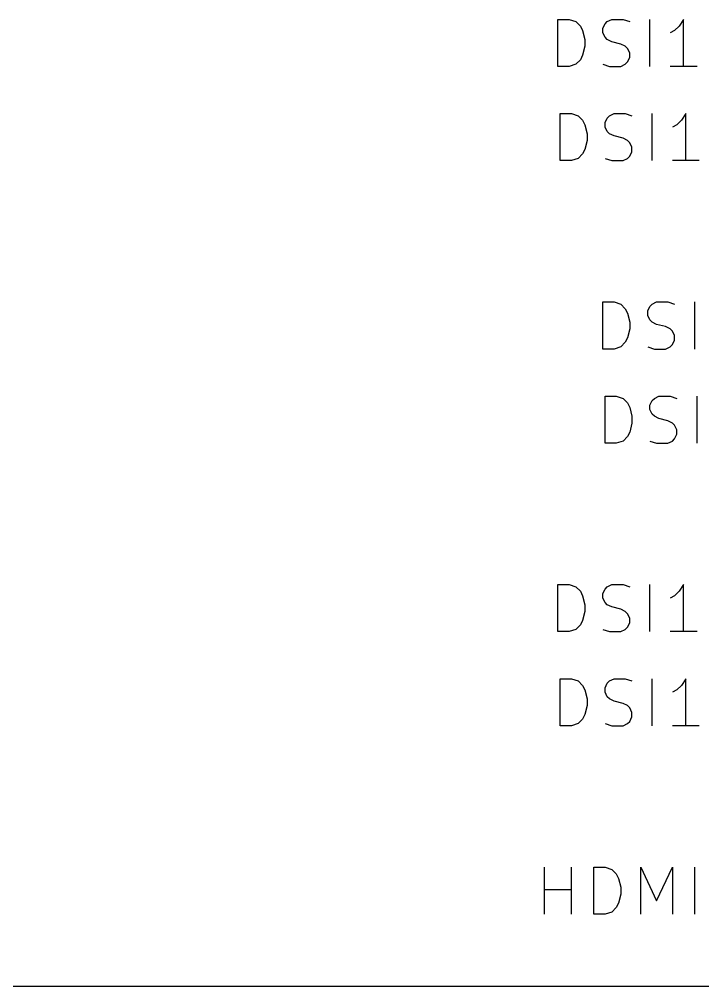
# Model space of a CAD drawing. Extents: x 0.4 to 11.3, y -7.9 to -0.4.
# Drawn here: x 4.725 to 5.45, y -6.55 to -5.523 of the extents above; entities that cross this region are included whole.
import ezdxf

# ---------------------------------------------------------------- set-up
doc = ezdxf.new("R2010")
doc.units = 0
doc.header["$MEASUREMENT"] = 0
doc.layers.add('CYAN2', color=4, linetype='CONTINUOUS')
doc.layers.add('RED2', color=1, linetype='CONTINUOUS')

msp = doc.modelspace()

# ---------------------------------------------------------------- linework, layer by layer
at = {"layer": 'CYAN2', "linetype": 'CONTINUOUS'}
for p, q in [((5.29667, -5.57313), (5.29667, -5.52313)), ((5.29667, -5.52313), (5.30857, -5.52313)), ((5.30857, -5.52313), (5.31571, -5.52551)), ((5.34905, -5.52551), (5.35381, -5.52313)), ((5.35381, -5.52313), (5.36571, -5.52313)), ((5.36571, -5.52313), (5.37286, -5.52551)), ((5.39428, -5.57313), (5.39428, -5.52313)), ((5.43, -5.52313), (5.42524, -5.53028)), ((5.43, -5.57313), (5.43, -5.52313)), ((5.31571, -5.52551), (5.32048, -5.53028)), ((5.32048, -5.53028), (5.32286, -5.53504)), ((5.34429, -5.53265), (5.34667, -5.52789)), ((5.34429, -5.53742), (5.34429, -5.53265)), ((5.34667, -5.52789), (5.34905, -5.52551)), ((5.42524, -5.53028), (5.42048, -5.53504)), ((5.32286, -5.53504), (5.32524, -5.54456)), ((5.32524, -5.54456), (5.32524, -5.5517)), ((5.34667, -5.54218), (5.34429, -5.53742)), ((5.34905, -5.54456), (5.34667, -5.54218)), ((5.35381, -5.54694), (5.34905, -5.54456)), ((5.42048, -5.53504), (5.41572, -5.53742)), ((5.32524, -5.5517), (5.32286, -5.56122)), ((5.36333, -5.54932), (5.35381, -5.54694)), ((5.36809, -5.5517), (5.36333, -5.54932)), ((5.37048, -5.55408), (5.36809, -5.5517)), ((5.37286, -5.55885), (5.37048, -5.55408)), ((5.32286, -5.56122), (5.32048, -5.56599)), ((5.37048, -5.56837), (5.37286, -5.56361)), ((5.37286, -5.56361), (5.37286, -5.55885)), ((5.30857, -5.57313), (5.29667, -5.57313)), ((5.31571, -5.57075), (5.30857, -5.57313)), ((5.32048, -5.56599), (5.31571, -5.57075)), ((5.34429, -5.57075), (5.35143, -5.57313)), ((5.35143, -5.57313), (5.36333, -5.57313)), ((5.36333, -5.57313), (5.36809, -5.57075)), ((5.36809, -5.57075), (5.37048, -5.56837)), ((5.44429, -5.57313), (5.41572, -5.57313)), ((5.29905, -5.67313), (5.29905, -5.62313)), ((5.29905, -5.62313), (5.31095, -5.62313)), ((5.31095, -5.62313), (5.31809, -5.62551)), ((5.31809, -5.62551), (5.32286, -5.63028)), ((5.34905, -5.62789), (5.35143, -5.62551)), ((5.35143, -5.62551), (5.35619, -5.62313)), ((5.35619, -5.62313), (5.36809, -5.62313)), ((5.36809, -5.62313), (5.37524, -5.62551)), ((5.39667, -5.67313), (5.39667, -5.62313)), ((5.43238, -5.62313), (5.42762, -5.63028)), ((5.43238, -5.67313), (5.43238, -5.62313)), ((5.32286, -5.63028), (5.32524, -5.63504)), ((5.32524, -5.63504), (5.32762, -5.64456)), ((5.34667, -5.63265), (5.34905, -5.62789)), ((5.34667, -5.63742), (5.34667, -5.63265)), ((5.34905, -5.64218), (5.34667, -5.63742)), ((5.42286, -5.63504), (5.4181, -5.63742)), ((5.42762, -5.63028), (5.42286, -5.63504)), ((5.32762, -5.64456), (5.32762, -5.6517)), ((5.35143, -5.64456), (5.34905, -5.64218)), ((5.35619, -5.64694), (5.35143, -5.64456)), ((5.36572, -5.64932), (5.35619, -5.64694)), ((5.32762, -5.6517), (5.32524, -5.66122)), ((5.37048, -5.6517), (5.36572, -5.64932)), ((5.37286, -5.65408), (5.37048, -5.6517)), ((5.37524, -5.65885), (5.37286, -5.65408)), ((5.32286, -5.66599), (5.31809, -5.67075)), ((5.32524, -5.66122), (5.32286, -5.66599)), ((5.37286, -5.66837), (5.37524, -5.66361)), ((5.37524, -5.66361), (5.37524, -5.65885)), ((5.31095, -5.67313), (5.29905, -5.67313)), ((5.31809, -5.67075), (5.31095, -5.67313)), ((5.34667, -5.67075), (5.35381, -5.67313)), ((5.35381, -5.67313), (5.36572, -5.67313)), ((5.36572, -5.67313), (5.37048, -5.67075)), ((5.37048, -5.67075), (5.37286, -5.66837)), ((5.44667, -5.67313), (5.4181, -5.67313)), ((5.34428, -5.87313), (5.34428, -5.82313)), ((5.34428, -5.82313), (5.35619, -5.82313)), ((5.35619, -5.82313), (5.36333, -5.82551)), ((5.36333, -5.82551), (5.36809, -5.83028)), ((5.36809, -5.83028), (5.37048, -5.83504)), ((5.39191, -5.83265), (5.39428, -5.82789)), ((5.39428, -5.82789), (5.39667, -5.82551)), ((5.39667, -5.82551), (5.40143, -5.82313)), ((5.40143, -5.82313), (5.41333, -5.82313)), ((5.41333, -5.82313), (5.42048, -5.82551)), ((5.4419, -5.87313), (5.4419, -5.82313)), ((5.37048, -5.83504), (5.37285, -5.84456)), ((5.39191, -5.83742), (5.39191, -5.83265)), ((5.39428, -5.84218), (5.39191, -5.83742)), ((5.39667, -5.84456), (5.39428, -5.84218)), ((5.37285, -5.8517), (5.37048, -5.86122)), ((5.37285, -5.84456), (5.37285, -5.8517)), ((5.40143, -5.84694), (5.39667, -5.84456)), ((5.41095, -5.84932), (5.40143, -5.84694)), ((5.41571, -5.8517), (5.41095, -5.84932)), ((5.41809, -5.85408), (5.41571, -5.8517)), ((5.37048, -5.86122), (5.36809, -5.86599)), ((5.42048, -5.85885), (5.41809, -5.85408)), ((5.42048, -5.86361), (5.42048, -5.85885)), ((5.35619, -5.87313), (5.34428, -5.87313)), ((5.36333, -5.87075), (5.35619, -5.87313)), ((5.36809, -5.86599), (5.36333, -5.87075)), ((5.39191, -5.87075), (5.39905, -5.87313)), ((5.39905, -5.87313), (5.41095, -5.87313)), ((5.41095, -5.87313), (5.41571, -5.87075)), ((5.41571, -5.87075), (5.41809, -5.86837)), ((5.41809, -5.86837), (5.42048, -5.86361)), ((5.34667, -5.97313), (5.34667, -5.92313)), ((5.34667, -5.92313), (5.35857, -5.92313)), ((5.35857, -5.92313), (5.36571, -5.92551)), ((5.39905, -5.92551), (5.40381, -5.92313)), ((5.40381, -5.92313), (5.41571, -5.92313)), ((5.41571, -5.92313), (5.42286, -5.92551)), ((5.44428, -5.97313), (5.44428, -5.92313)), ((5.36571, -5.92551), (5.37048, -5.93028)), ((5.37048, -5.93028), (5.37286, -5.93504)), ((5.37286, -5.93504), (5.37524, -5.94456)), ((5.39429, -5.93265), (5.39667, -5.92789)), ((5.39429, -5.93742), (5.39429, -5.93265)), ((5.39667, -5.92789), (5.39905, -5.92551)), ((5.37524, -5.94456), (5.37524, -5.9517)), ((5.39667, -5.94218), (5.39429, -5.93742)), ((5.39905, -5.94456), (5.39667, -5.94218)), ((5.40381, -5.94694), (5.39905, -5.94456)), ((5.37524, -5.9517), (5.37286, -5.96122)), ((5.41333, -5.94932), (5.40381, -5.94694)), ((5.41809, -5.9517), (5.41333, -5.94932)), ((5.42048, -5.95408), (5.41809, -5.9517)), ((5.42286, -5.95885), (5.42048, -5.95408)), ((5.37048, -5.96599), (5.36571, -5.97075)), ((5.37286, -5.96122), (5.37048, -5.96599)), ((5.42048, -5.96837), (5.42286, -5.96361)), ((5.42286, -5.96361), (5.42286, -5.95885)), ((5.35857, -5.97313), (5.34667, -5.97313)), ((5.36571, -5.97075), (5.35857, -5.97313)), ((5.39429, -5.97075), (5.40143, -5.97313)), ((5.40143, -5.97313), (5.41333, -5.97313)), ((5.41333, -5.97313), (5.41809, -5.97075)), ((5.41809, -5.97075), (5.42048, -5.96837)), ((5.29667, -6.17313), (5.29667, -6.12313)), ((5.29667, -6.12313), (5.30857, -6.12313)), ((5.30857, -6.12313), (5.31571, -6.12551)), ((5.31571, -6.12551), (5.32048, -6.13028)), ((5.32048, -6.13028), (5.32286, -6.13504)), ((5.34429, -6.13265), (5.34667, -6.12789)), ((5.34667, -6.12789), (5.34905, -6.12551)), ((5.34905, -6.12551), (5.35381, -6.12313)), ((5.35381, -6.12313), (5.36571, -6.12313)), ((5.36571, -6.12313), (5.37286, -6.12551)), ((5.39428, -6.17313), (5.39428, -6.12313)), ((5.42524, -6.13028), (5.42048, -6.13504)), ((5.43, -6.12313), (5.42524, -6.13028)), ((5.43, -6.17313), (5.43, -6.12313)), ((5.32286, -6.13504), (5.32524, -6.14456)), ((5.34429, -6.13742), (5.34429, -6.13265)), ((5.34667, -6.14218), (5.34429, -6.13742)), ((5.42048, -6.13504), (5.41572, -6.13742)), ((5.32524, -6.14456), (5.32524, -6.1517)), ((5.34905, -6.14456), (5.34667, -6.14218)), ((5.35381, -6.14694), (5.34905, -6.14456)), ((5.36333, -6.14932), (5.35381, -6.14694)), ((5.36809, -6.1517), (5.36333, -6.14932)), ((5.32524, -6.1517), (5.32286, -6.16122)), ((5.37048, -6.15408), (5.36809, -6.1517)), ((5.37286, -6.15885), (5.37048, -6.15408)), ((5.37286, -6.16361), (5.37286, -6.15885)), ((5.31571, -6.17075), (5.30857, -6.17313)), ((5.32048, -6.16599), (5.31571, -6.17075)), ((5.32286, -6.16122), (5.32048, -6.16599)), ((5.34429, -6.17075), (5.35143, -6.17313)), ((5.36333, -6.17313), (5.36809, -6.17075)), ((5.36809, -6.17075), (5.37048, -6.16837)), ((5.37048, -6.16837), (5.37286, -6.16361)), ((5.30857, -6.17313), (5.29667, -6.17313)), ((5.35143, -6.17313), (5.36333, -6.17313)), ((5.44429, -6.17313), (5.41572, -6.17313)), ((5.29905, -6.27313), (5.29905, -6.22313)), ((5.29905, -6.22313), (5.31095, -6.22313)), ((5.31095, -6.22313), (5.31809, -6.22551)), ((5.31809, -6.22551), (5.32286, -6.23028)), ((5.32286, -6.23028), (5.32524, -6.23504)), ((5.34667, -6.23265), (5.34905, -6.22789)), ((5.34667, -6.23742), (5.34667, -6.23265)), ((5.34905, -6.22789), (5.35143, -6.22551)), ((5.35143, -6.22551), (5.35619, -6.22313)), ((5.35619, -6.22313), (5.36809, -6.22313)), ((5.36809, -6.22313), (5.37524, -6.22551)), ((5.39667, -6.27313), (5.39667, -6.22313)), ((5.42762, -6.23028), (5.42286, -6.23504)), ((5.43238, -6.22313), (5.42762, -6.23028)), ((5.43238, -6.27313), (5.43238, -6.22313)), ((5.32524, -6.23504), (5.32762, -6.24456)), ((5.34905, -6.24218), (5.34667, -6.23742)), ((5.35143, -6.24456), (5.34905, -6.24218)), ((5.42286, -6.23504), (5.4181, -6.23742)), ((5.32762, -6.2517), (5.32524, -6.26122)), ((5.32762, -6.24456), (5.32762, -6.2517)), ((5.35619, -6.24694), (5.35143, -6.24456)), ((5.36572, -6.24932), (5.35619, -6.24694)), ((5.37048, -6.2517), (5.36572, -6.24932)), ((5.37286, -6.25408), (5.37048, -6.2517)), ((5.32524, -6.26122), (5.32286, -6.26599)), ((5.37524, -6.25885), (5.37286, -6.25408)), ((5.37286, -6.26837), (5.37524, -6.26361)), ((5.37524, -6.26361), (5.37524, -6.25885)), ((5.31095, -6.27313), (5.29905, -6.27313)), ((5.31809, -6.27075), (5.31095, -6.27313)), ((5.32286, -6.26599), (5.31809, -6.27075)), ((5.34667, -6.27075), (5.35381, -6.27313)), ((5.35381, -6.27313), (5.36572, -6.27313)), ((5.36572, -6.27313), (5.37048, -6.27075)), ((5.37048, -6.27075), (5.37286, -6.26837)), ((5.44667, -6.27313), (5.4181, -6.27313)), ((5.28238, -6.47313), (5.28238, -6.42313)), ((5.31095, -6.47313), (5.31095, -6.42313)), ((5.33476, -6.47313), (5.33476, -6.42313)), ((5.33476, -6.42313), (5.34667, -6.42313)), ((5.34667, -6.42313), (5.35381, -6.42551)), ((5.35381, -6.42551), (5.35857, -6.43028)), ((5.38476, -6.47313), (5.38476, -6.42313)), ((5.38476, -6.42313), (5.40143, -6.45885)), ((5.40143, -6.45885), (5.41809, -6.42313)), ((5.41809, -6.42313), (5.41809, -6.47313)), ((5.4419, -6.47313), (5.4419, -6.42313)), ((5.35857, -6.43028), (5.36095, -6.43504)), ((5.36095, -6.43504), (5.36333, -6.44456)), ((5.28238, -6.44694), (5.31095, -6.44694)), ((5.36333, -6.44456), (5.36333, -6.4517)), ((5.36333, -6.4517), (5.36095, -6.46122)), ((5.35857, -6.46599), (5.35381, -6.47075)), ((5.36095, -6.46122), (5.35857, -6.46599)), ((5.34667, -6.47313), (5.33476, -6.47313)), ((5.35381, -6.47075), (5.34667, -6.47313))]:
    msp.add_line(p, q, dxfattribs=at)
at = {"layer": 'RED2', "linetype": 'CONTINUOUS'}
msp.add_line((5.7, -6.55), (3.7, -6.55), dxfattribs=at)

doc.saveas('drawing.dxf')
